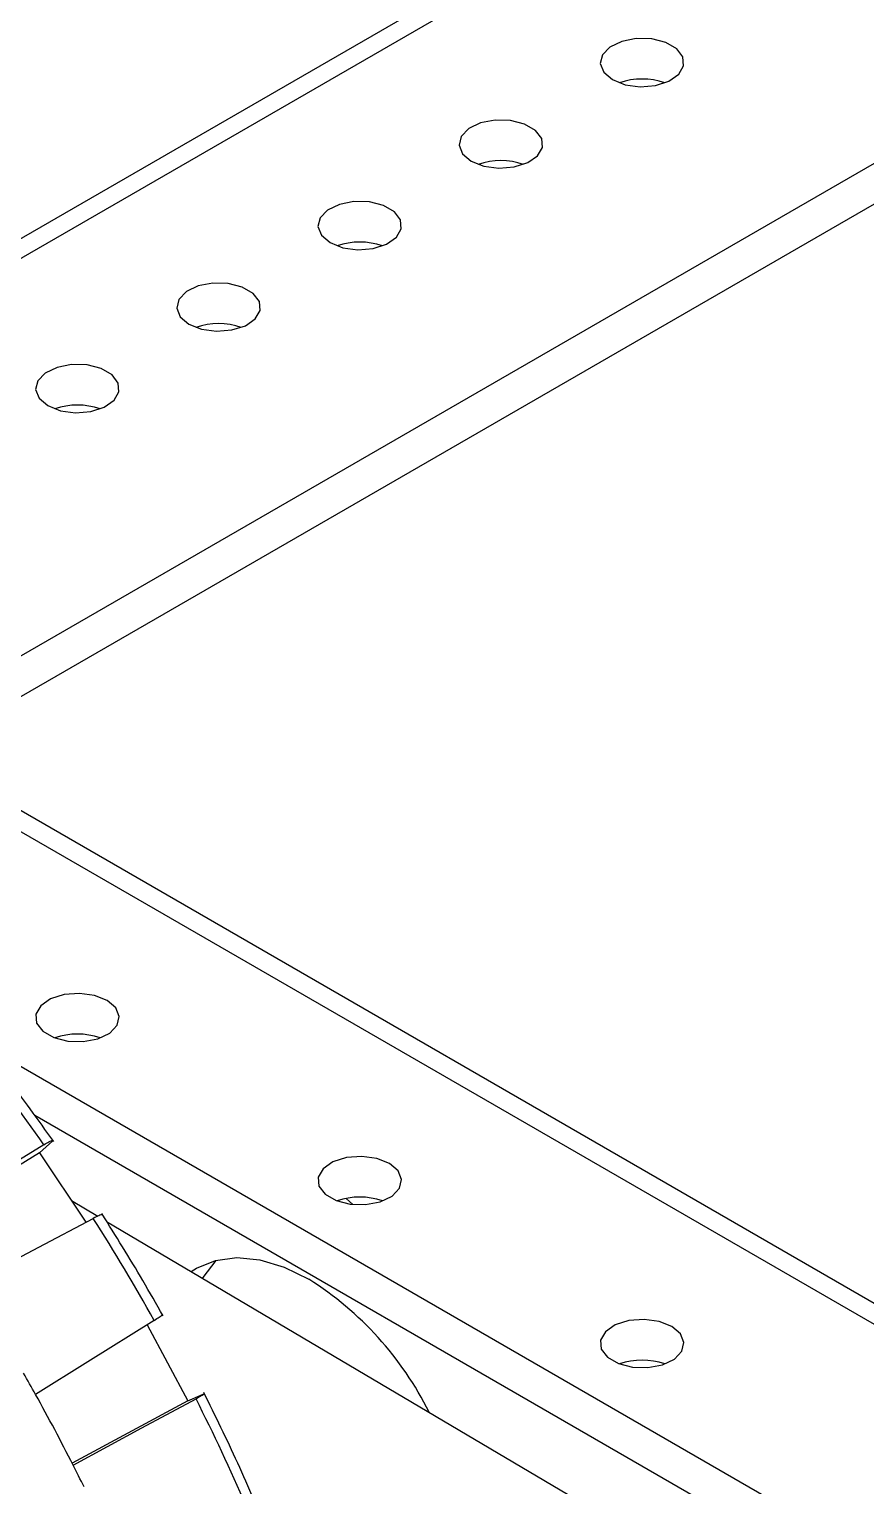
# Model space of a CAD drawing. Header units: inches. Extents: x 0 to 11, y 0 to 8.4.
# Drawn here: x 6.3327 to 6.5073, y 5.6153 to 5.9193 of the extents above; entities that cross this region are included whole.
import ezdxf

# ---------------------------------------------------------------- set-up
doc = ezdxf.new("R2010")
doc.units = ezdxf.units.IN
doc.header["$MEASUREMENT"] = 0

msp = doc.modelspace()

# ---------------------------------------------------------------- linework, layer by layer
at = {"color": 7, "linetype": 'Continuous', "lineweight": 25}
for p, q in [((7.101412721440952, 6.320355934100819), (6.227528315226133, 5.815873204609684)), ((6.231064136467262, 5.813832018455047), (7.101412721440956, 6.31627356179155)), ((7.16652556665342, 6.270860915862988), (6.3029533258879, 5.772331272770729)), ((7.173892459520768, 6.266608099134417), (6.31032021875525, 5.768078456042159)), ((6.161844490160669, 5.849424177233756), (6.87130838972969, 5.439859385844332)), ((6.877766198211293, 5.440498864829884), (6.165627259460583, 5.851607923468252)), ((6.312487131933239, 5.713475544513005), (6.821516287221136, 5.419619268072056)), ((6.333841001852986, 5.692642584345753), (6.821516287221136, 5.411113634614917)), ((6.334811303599149, 5.684779767737521), (6.311525635483219, 5.670428415144693)), ((6.336939387526729, 5.686647048783917), (6.334811303599149, 5.684779767737521)), ((6.334811303599149, 5.684779767737521), (6.344500153173431, 5.670305262340641)), ((6.337535103715664, 5.687237134893044), (6.336939387526729, 5.686647048783917)), ((6.341473982332364, 5.67482616297338), (6.346978430057936, 5.67157189593118)), ((6.398822625905562, 5.675269304998347), (6.400194799829698, 5.674020128965968)), ((6.34884709066071, 5.670467131036347), (6.691407178553739, 5.467943270409151)), ((6.357327014657546, 5.648927376529558), (6.36579486702435, 5.633008917738376)), ((6.36579486702435, 5.633008917738376), (6.368356152979164, 5.634152355730842)), ((6.368356152979164, 5.634152355730842), (6.369116971211365, 5.634467718693142)), ((6.36579486702435, 5.633008917738376), (6.341639004682518, 5.620035309817479))]:
    msp.add_line(p, q, dxfattribs=at)
at = {"color": 7, "linetype": 'Continuous', "lineweight": 25, "flags": 128}
for points in [[(6.454410016654913, 5.908749845973062), (6.457062892197667, 5.907700762942805), (6.460193095727146, 5.90727575381122), (6.463377875911638, 5.907532218416584), (6.46618711053975, 5.908435519792826), (6.468241396908451, 5.909863662083715), (6.469263292260454, 5.91162376675926), (6.469114783965951, 5.91347812192995), (6.46781592889303, 5.915176286654647), (6.465542144616492, 5.916488914377425), (6.462600518302358, 5.917238727450802), (6.459388332884465, 5.917324459464361), (6.456339411802834, 5.916734531834612), (6.453865528744194, 5.915548617556856), (6.452300795323874, 5.913926880925682), (6.451856537460774, 5.91208834645948), (6.452592754641025, 5.910281318425586), (6.454410016654913, 5.908749845973062)], [(6.424947234105479, 5.891741343643419), (6.427600109648232, 5.890692260613163), (6.430730313177712, 5.890267251481577), (6.433915093362202, 5.890523716086942), (6.436724327990316, 5.891427017463184), (6.438778614359015, 5.892855159754074), (6.439800509711018, 5.894615264429618), (6.439652001416516, 5.896469619600308), (6.438353146343593, 5.898167784325005), (6.436079362067056, 5.899480412047782), (6.433137735752922, 5.90023022512116), (6.429925550335029, 5.900315957134718), (6.426876629253399, 5.899726029504969), (6.424402746194759, 5.898540115227213), (6.422838012774439, 5.896918378596038), (6.422393754911338, 5.895079844129838), (6.42312997209159, 5.893272816095943), (6.424947234105479, 5.891741343643419)], [(6.395484451556044, 5.874732841313777), (6.398137327098797, 5.87368375828352), (6.401267530628276, 5.873258749151936), (6.404452310812767, 5.873515213757299), (6.40726154544088, 5.874418515133542), (6.409315831809582, 5.875846657424431), (6.410337727161583, 5.877606762099975), (6.410189218867081, 5.879461117270665), (6.40889036379416, 5.881159281995362), (6.406616579517621, 5.882471909718141), (6.403674953203488, 5.883221722791517), (6.400462767785595, 5.883307454805076), (6.397413846703964, 5.882717527175327), (6.394939963645324, 5.881531612897571), (6.393375230225003, 5.879909876266397), (6.392930972361905, 5.878071341800196), (6.393667189542155, 5.876264313766301), (6.395484451556044, 5.874732841313777)], [(6.366021669006608, 5.857724338984134), (6.368674544549362, 5.856675255953878), (6.371804748078841, 5.856250246822293), (6.374989528263333, 5.856506711427659), (6.377798762891445, 5.857410012803899), (6.379853049260146, 5.858838155094789), (6.380874944612148, 5.860598259770333), (6.380726436317645, 5.862452614941023), (6.379427581244724, 5.86415077966572), (6.377153796968186, 5.865463407388498), (6.374212170654053, 5.866213220461876), (6.37099998523616, 5.866298952475434), (6.367951064154528, 5.865709024845684), (6.365477181095889, 5.864523110567928), (6.363912447675568, 5.862901373936754), (6.363468189812469, 5.861062839470554), (6.36420440699272, 5.859255811436658), (6.366021669006608, 5.857724338984134)], [(6.336558886457174, 5.840715836654492), (6.339211761999926, 5.839666753624235), (6.342341965529405, 5.839241744492651), (6.345526745713897, 5.839498209098016), (6.34833598034201, 5.840401510474257), (6.35039026671071, 5.841829652765146), (6.351412162062712, 5.84358975744069), (6.351263653768211, 5.84544411261138), (6.349964798695289, 5.847142277336077), (6.347691014418752, 5.848454905058856), (6.344749388104617, 5.849204718132233), (6.341537202686724, 5.849290450145792), (6.338488281605093, 5.848700522516043), (6.336014398546453, 5.847514608238288), (6.334449665126132, 5.845892871607112), (6.334005407263033, 5.844054337140911), (6.334741624443285, 5.842247309107016), (6.336558886457174, 5.840715836654492)], [(6.348933255128076, 5.716587718747556), (6.346280379585322, 5.717636801777815), (6.343150176055843, 5.718061810909399), (6.339965395871351, 5.717805346304034), (6.337156161243239, 5.716902044927792), (6.335101874874538, 5.715473902636902), (6.334079979522535, 5.713713797961359), (6.334228487817038, 5.711859442790669), (6.335527342889959, 5.710161278065972), (6.337801127166497, 5.708848650343194), (6.34074275348063, 5.708098837269817), (6.343954938898523, 5.708013105256258), (6.347003859980155, 5.708603032886006), (6.349477743038794, 5.709788947163762), (6.351042476459114, 5.711410683794938), (6.351486734322214, 5.713249218261138), (6.350750517141964, 5.715056246295034), (6.348933255128076, 5.716587718747556)], [(6.33575015974205, 5.68649755741253), (6.321862774597284, 5.677961391555001), (6.310950843972694, 5.671254046752241)], [(6.407858820226995, 5.682570714088305), (6.405205944684241, 5.683619797118562), (6.402075741154762, 5.684044806250147), (6.39889096097027, 5.683788341644782), (6.396081726342158, 5.682885040268541), (6.394027439973457, 5.68145689797765), (6.393005544621454, 5.679696793302107), (6.393154052915957, 5.677842438131417), (6.394452907988878, 5.67614427340672), (6.396726692265416, 5.674831645683942), (6.39966831857955, 5.674081832610565), (6.402880503997443, 5.673996100597006), (6.405929425079074, 5.674586028226755), (6.408403308137713, 5.67577194250451), (6.409968041558033, 5.677393679135686), (6.410412299421132, 5.679232213601886), (6.409676082240882, 5.681039241635782), (6.407858820226995, 5.682570714088305)], [(6.320181338218164, 5.657464294135369), (6.334664326786161, 5.665111760196972), (6.346043403056798, 5.671120127432999)], [(6.366517624893879, 5.66002019066376), (6.367630231833266, 5.660726804013437), (6.371585219124947, 5.662344287583633), (6.376019930538261, 5.662922361173706), (6.380825168760247, 5.662446790693351), (6.385882612878209, 5.660929286266123), (6.391067731833266, 5.658407213887328)], [(6.371606073457799, 5.662349730796271), (6.368900454564293, 5.658809656799916), (6.368814145174815, 5.658662472208686)], [(6.358780861803226, 5.649836937469276), (6.344913847135914, 5.641161407218828), (6.334017842097531, 5.634344694978129)], [(6.466784385325838, 5.648553709429005), (6.464131509783085, 5.649602792459262), (6.461001306253606, 5.650027801590847), (6.457816526069114, 5.649771336985482), (6.455007291441, 5.648868035609241), (6.4529530050723, 5.64743989331835), (6.451931109720298, 5.645679788642807), (6.452079618014801, 5.643825433472117), (6.453378473087722, 5.64212726874742), (6.455652257364259, 5.640814641024641), (6.458593883678392, 5.640064827951264), (6.461806069096285, 5.639979095937706), (6.464854990177916, 5.640569023567455), (6.467328873236557, 5.64175493784521), (6.468893606656877, 5.643376674476386), (6.469337864519977, 5.645215208942586), (6.468601647339725, 5.647022236976481), (6.466784385325838, 5.648553709429005)], [(6.341835761257178, 5.61964802590737), (6.356207392368038, 5.627376233358623), (6.367498893794271, 5.633448173591707)]]:
    msp.add_lwpolyline(points, dxfattribs=at)
at = {"color": 7, "linetype": 'Continuous', "lineweight": 25}
for centre, radius, start, end in [((6.460597200990295, 5.89474151229892), 0.01413889598481581, 70.49262569245158, 109.5073743075518), ((6.431134418440859, 5.877733009969238), 0.01413889598485503, 70.4926256927756, 109.507374307221), ((6.401671635891424, 5.860724507639653), 0.01413889598479846, 70.49262569231254, 109.5073743076875), ((6.372208853341988, 5.843716005309971), 0.01413889598483771, 70.49262569251019, 109.5073743074796), ((6.342746070792554, 5.826707502980312), 0.01413889598485381, 70.49262569273566, 109.5073743072643), ((6.342746070792689, 5.695476939078503), 0.01410013832369107, 70.4368226170822, 109.5631773828962), ((5.99727955574172, 5.449166318803925), 0.4133865825009833, 35.03764491587025, 38.43043411538279), ((6.401671635891613, 5.661459934419217), 0.01410013832372566, 70.43682261724706, 109.5631773827529), ((5.983385523031565, 5.439625304078938), 0.4302448037851521, 29.24769273208988, 32.55124613944147), ((6.354037980298114, 5.599708485198355), 0.06940276110110312, 26.50261514750499, 57.75446013400961), ((6.460597200990456, 5.627442929759958), 0.01410013832369116, 70.4368226171781, 109.5631773828219), ((5.955848990325065, 5.423726855875096), 0.4328643605095445, 29.11523845023781, 29.79643016067975), ((5.957185181242203, 5.424460180649656), 0.4313401947908476, 26.90514921299656, 29.11649815832821), ((5.991350208313385, 5.443631878676521), 0.4213289206835052, 23.42692155758266, 26.77692805859521), ((5.959842191511423, 5.425820262869688), 0.4283553303640531, 26.21777754496899, 26.90374127475478)]:
    msp.add_arc(centre, radius, start, end, dxfattribs=at)
for points, knots in [([(6.337790612999466, 5.687126976830265), (6.336173491709601, 5.689409496725467), (6.331414426639663, 5.696126779326823), (6.326406147620465, 5.702562793164594), (6.3230996723187, 5.706811861699878)], [0, 0, 0, 0, 0.3397981044808467, 0.9999999999999999, 0.9999999999999999, 0.9999999999999999, 0.9999999999999999]), ([(6.33575015974205, 5.68649755741253), (6.33613228957069, 5.686726071373577), (6.336736969830834, 5.68708767068108), (6.337259765195087, 5.687338061006148), (6.337559267470881, 5.687456116903736), (6.337535225032425, 5.687378460939654), (6.337525612943493, 5.687347414337026)], [0, 0, 0, 0, 0.3784921563569155, 0.5989240263773172, 0.8396511262934673, 1, 1, 1, 1]), ([(6.347934769568063, 5.671794400282221), (6.347941238493962, 5.671832569140576), (6.347956632676117, 5.671923400040061), (6.347644007169746, 5.671846021872664), (6.347098809233093, 5.67165305277126), (6.346456904709961, 5.671328924305079), (6.346043403056798, 5.671120127432999)], [0, 0, 0, 0, 0.1656928451434296, 0.3943012919852076, 0.609821386114507, 0.9999999999999999, 0.9999999999999999, 0.9999999999999999, 0.9999999999999999]), ([(6.360607718794016, 5.650778582132845), (6.359218468712966, 5.653232791351666), (6.355130210433452, 5.660454990792478), (6.350733704541922, 5.667485554265532), (6.347831195787692, 5.672127029230233)], [0, 0, 0, 0, 0.3398146560384089, 1, 1, 1, 1]), ([(6.358780861803226, 5.649836937469276), (6.35915718295464, 5.650078179778478), (6.359752671592246, 5.650459920356973), (6.360220090916097, 5.650809787197854), (6.360468845105252, 5.651019396517177), (6.360394015486362, 5.651025083140057), (6.360363443880837, 5.651027406407154)], [0, 0, 0, 0, 0.3762588921218762, 0.5953901188274309, 0.8346968237627818, 1, 1, 1, 1]), ([(6.369179817775614, 5.634453926025514), (6.36920706351946, 5.634457659830137), (6.369272124377792, 5.634466575884514), (6.369014613439152, 5.634301784943057), (6.368531475918292, 5.63401110924876), (6.367903453124065, 5.633668728322258), (6.367498893794271, 5.633448173591707)], [0, 0, 0, 0, 0.1648738049835939, 0.3937066768882317, 0.6094383472821879, 1, 1, 1, 1]), ([(6.379594669966626, 5.612415053315037), (6.378474496450173, 5.614968219409831), (6.375178230498378, 5.622481264794249), (6.371523490162805, 5.629897813133926), (6.369110744069594, 5.634793988070757)], [0, 0, 0, 0, 0.3398310490827204, 0.9999999999999999, 0.9999999999999999, 0.9999999999999999, 0.9999999999999999])]:
    msp.add_open_spline(points, degree=3, knots=knots, dxfattribs=at)

doc.saveas('drawing.dxf')
